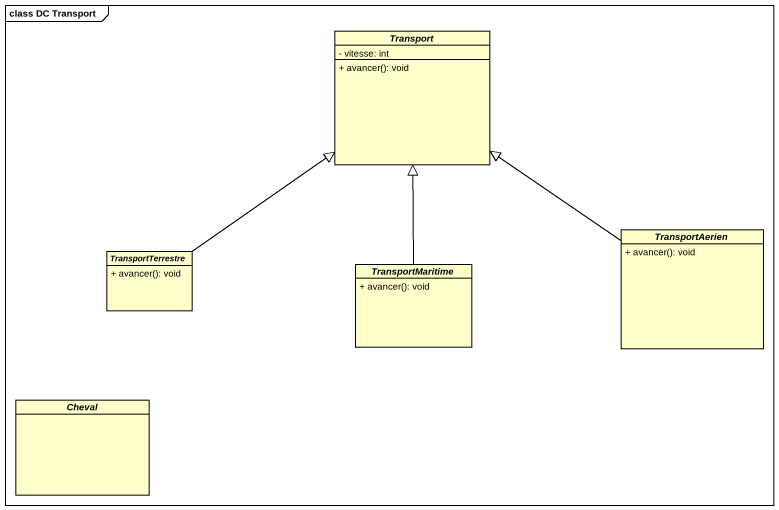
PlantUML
@startuml
mainframe class DC Transport
hide circle
hide empty members
skinparam classAttributeIconSize 0
abstract class Transport {
  - vitesse: int
  + avancer(): void
}
abstract class TransportAerien {
  + avancer(): void
}
abstract class TransportTerrestre {
  + avancer(): void
}
abstract class TransportMaritime {
  + avancer(): void
}
abstract class Cheval
TransportAerien -up-|> Transport
TransportTerrestre -up-|> Transport
TransportMaritime -up-|> Transport
@enduml
